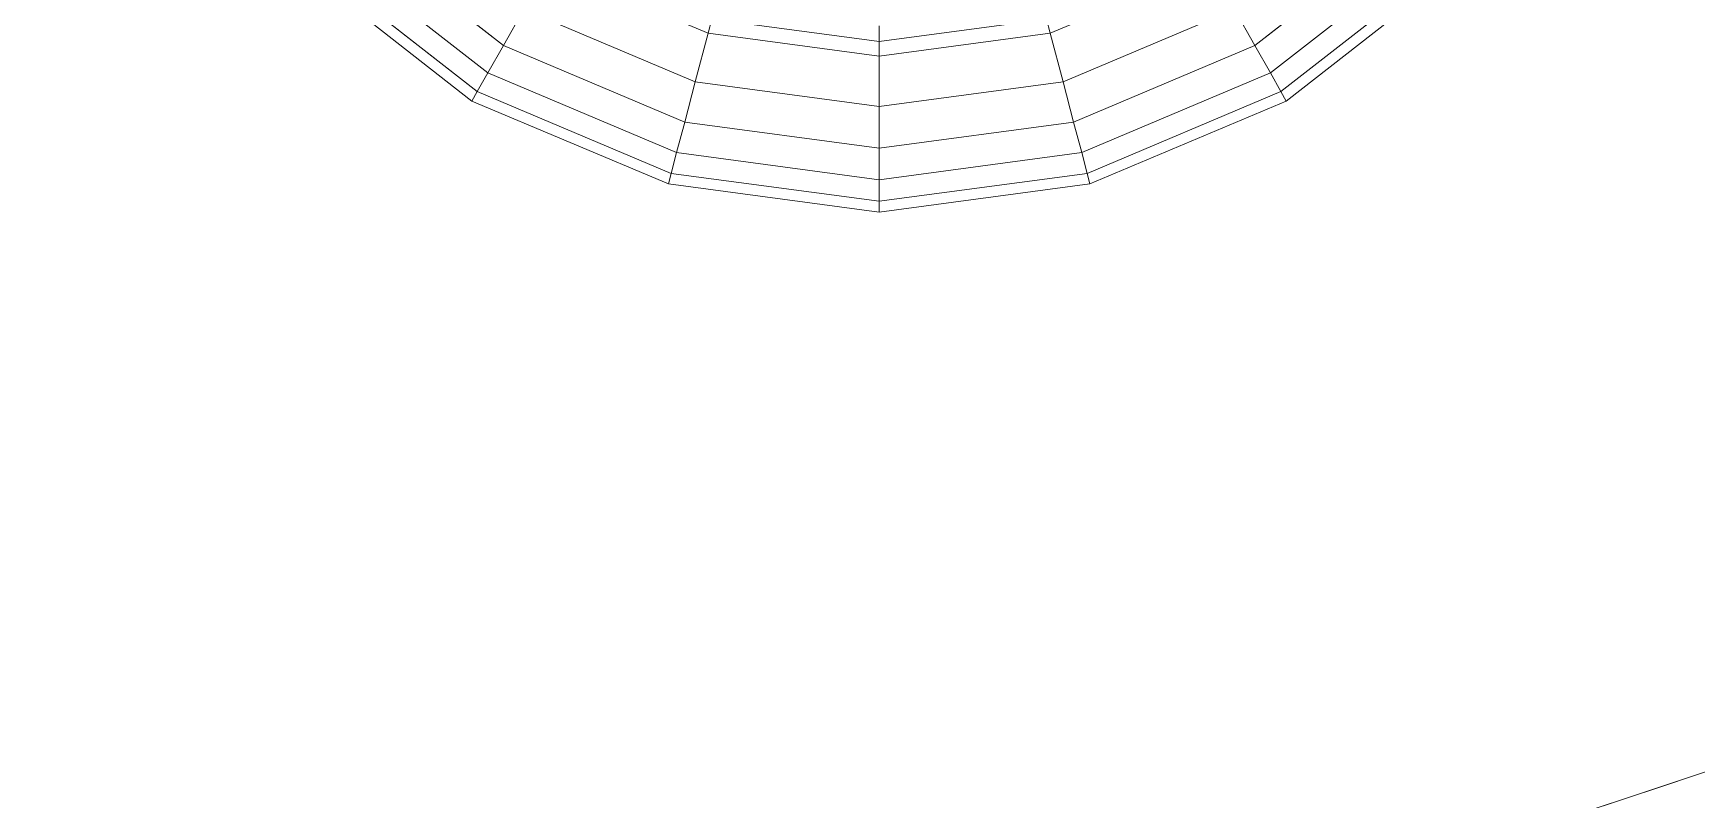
# Model space of a CAD drawing. Header units: metres. Extents: x -217 to -108, y -304 to -188.
# Drawn here: x -159.1533 to -158.743, y -243.1961 to -243.007 of the extents above; entities that cross this region are included whole.
import ezdxf

# ---------------------------------------------------------------- set-up
doc = ezdxf.new("R2010")
doc.units = ezdxf.units.M
for name, color, linetype, lineweight in [('A-WALL', 113, 'Continuous', 9), ('G-IMPT', 8, 'Continuous', 9), ('L-PLNT', 71, 'Continuous', 9)]:
    doc.layers.add(name, color=color, linetype=linetype, lineweight=lineweight)

# ---------------------------------------------------------------- blocks, each defined once
blk = doc.blocks.new('Plant_8135 - FF_Model_ID4695_1_aconitum_dwg_Group_18-V294-Nivel 3')
at = {"layer": 'G-IMPT'}
for p, q in [((15.283, 9.768), (13.271, 11.341)), ((27.011, 11.341), (24.998, 9.768)), ((15.081, 9.413), (12.986, 11.051)), ((12.986, 11.051), (15.081, 9.413)), ((27.295, 11.051), (25.2, 9.413)), ((25.2, 9.413), (27.295, 11.051)), ((14.876, 9.05), (12.696, 10.755)), ((14.876, 9.05), (12.696, 10.755)), ((14.945, 9.172), (12.793, 10.854)), ((15.866, 10.796), (17.928, 9.926)), ((24.416, 10.796), (22.353, 9.926)), ((27.488, 10.854), (25.336, 9.172)), ((27.586, 10.755), (25.405, 9.05)), ((27.586, 10.755), (25.405, 9.05)), ((15.283, 9.768), (15.546, 10.232)), ((15.546, 10.232), (17.762, 9.297)), ((17.928, 9.926), (17.976, 10.11)), ((20.141, 9.82), (17.976, 10.11)), ((22.305, 10.11), (20.141, 9.82)), ((22.353, 9.926), (22.305, 10.11)), ((24.735, 10.232), (22.519, 9.297)), ((24.998, 9.768), (24.735, 10.232)), ((17.762, 9.297), (17.928, 9.926)), ((20.141, 9.63), (17.928, 9.926)), ((20.141, 10.024), (20.141, 9.82)), ((22.353, 9.926), (20.141, 9.63)), ((22.519, 9.297), (22.353, 9.926)), ((15.081, 9.413), (15.283, 9.768)), ((15.283, 9.768), (17.626, 8.779)), ((20.141, 9.63), (20.141, 9.82)), ((24.998, 9.768), (22.655, 8.779)), ((25.2, 9.413), (24.998, 9.768)), ((20.141, 8.978), (20.141, 9.63)), ((14.945, 9.172), (15.081, 9.413)), ((15.081, 9.413), (17.522, 8.383)), ((17.522, 8.383), (15.081, 9.413)), ((17.626, 8.779), (17.762, 9.297)), ((20.141, 8.978), (17.762, 9.297)), ((22.519, 9.297), (20.141, 8.978)), ((22.655, 8.779), (22.519, 9.297)), ((25.2, 9.413), (22.759, 8.383)), ((25.2, 9.413), (22.759, 8.383)), ((25.336, 9.172), (25.2, 9.413)), ((14.876, 9.05), (14.945, 9.172)), ((14.876, 9.05), (17.416, 7.979)), ((14.945, 9.172), (17.451, 8.115)), ((25.336, 9.172), (22.83, 8.115)), ((25.405, 9.05), (22.866, 7.979)), ((25.405, 9.05), (25.336, 9.172)), ((20.141, 8.442), (20.141, 8.978)), ((17.522, 8.383), (17.626, 8.779)), ((20.141, 8.442), (17.626, 8.779)), ((22.655, 8.779), (20.141, 8.442)), ((22.759, 8.383), (22.655, 8.779)), ((20.141, 8.032), (20.141, 8.442)), ((17.451, 8.115), (17.522, 8.383)), ((20.141, 8.032), (17.522, 8.383)), ((22.759, 8.383), (20.141, 8.032)), ((22.83, 8.115), (22.759, 8.383)), ((17.416, 7.979), (17.451, 8.115)), ((20.141, 7.613), (17.416, 7.979)), ((20.141, 7.754), (17.451, 8.115)), ((22.83, 8.115), (20.141, 7.754)), ((20.141, 7.754), (20.141, 8.032)), ((22.866, 7.979), (20.141, 7.613)), ((22.866, 7.979), (22.83, 8.115)), ((20.141, 7.613), (20.141, 7.754))]:
    blk.add_line(p, q, dxfattribs=at)
at = {"layer": 'G-IMPT', "flags": 128}
for points in [[(10.951, 18.34), (10.425, 18.34), (10.756, 15.778), (10.367, 15.672), (11.378, 13.186), (11.727, 13.391), (13.271, 11.341), (13.642, 11.72), (15.546, 10.232), (15.283, 9.768), (17.626, 8.779), (17.762, 9.297)], [(27.026, 14.29), (27.21, 14.182), (25.913, 12.459), (25.763, 12.612), (24.116, 11.325), (24.222, 11.138), (22.253, 10.307), (22.305, 10.11), (20.141, 9.82), (20.141, 9.63), (17.928, 9.926)], [(15.081, 9.413), (15.283, 9.768), (13.271, 11.341), (12.986, 11.051), (11.378, 13.186)], [(28.903, 13.186), (27.295, 11.051), (27.011, 11.341), (24.998, 9.768), (25.2, 9.413)], [(14.876, 9.05), (14.945, 9.172), (12.793, 10.854), (12.696, 10.755), (11.022, 12.977)], [(22.866, 7.979), (25.405, 9.05), (25.336, 9.172), (27.488, 10.854), (27.586, 10.755), (29.259, 12.977), (29.139, 13.047)], [(22.519, 9.297), (24.735, 10.232), (24.416, 10.796), (26.186, 12.181)], [(17.928, 9.926), (17.762, 9.297), (15.546, 10.232)], [(20.141, 10.024), (20.141, 9.82), (17.976, 10.11)], [(24.735, 10.232), (24.998, 9.768), (22.655, 8.779), (22.759, 8.383), (20.141, 8.032)], [(20.141, 9.63), (22.353, 9.926), (22.305, 10.11)], [(22.353, 9.926), (22.519, 9.297), (20.141, 8.978)], [(17.762, 9.297), (20.141, 8.978), (20.141, 9.63)], [(15.081, 9.413), (14.945, 9.172), (17.451, 8.115), (17.522, 8.383)], [(20.141, 7.613), (22.866, 7.979), (22.83, 8.115), (25.336, 9.172), (25.2, 9.413)], [(20.141, 8.442), (22.655, 8.779), (22.519, 9.297)], [(20.141, 8.032), (20.141, 7.754), (17.451, 8.115), (17.416, 7.979), (14.876, 9.05)], [(20.141, 8.978), (20.141, 8.442), (17.626, 8.779), (17.522, 8.383)], [(17.522, 8.383), (20.141, 8.032), (20.141, 8.442)], [(22.759, 8.383), (22.83, 8.115), (20.141, 7.754), (20.141, 7.613), (17.416, 7.979)]]:
    blk.add_lwpolyline(points, dxfattribs=at)
blk = doc.blocks.new('Plant_8135 - FF_Model_ID4695_1_aconitum_dwg_Group_19-V295-Nivel 3')
blk.add_blockref('Plant_8135 - FF_Model_ID4695_1_aconitum_dwg_Group_18-V294-Nivel 3', (0, 0))
blk = doc.blocks.new('Plant_8135 - FF_Model_ID4695_1_aconitum_dwg-V302-Nivel 3')
at = {"xscale": 0.01907622213224961, "yscale": 0.01907622213224961, "zscale": 0.01907622213224961}
blk.add_blockref('Plant_8135 - FF_Model_ID4695_1_aconitum_dwg_Group_19-V295-Nivel 3', (-0.38845, -0.34801), dxfattribs=at)
blk = doc.blocks.new('Plant_8135 - Plant_8135-V303-Nivel 3')
blk.add_blockref('Plant_8135 - FF_Model_ID4695_1_aconitum_dwg-V302-Nivel 3', (0.00731, 0.00479))

msp = doc.modelspace()

# ---------------------------------------------------------------- linework, layer by layer
at = {"layer": 'A-WALL'}
for radius, start, end in [(4.27242, 116.38603, 292.21126), (4.27242, 122.90905, 292.21126), (4.47242, 191.92366, 292.30464)]:
    msp.add_arc((-160.10224, -239.13938), radius, start, end, dxfattribs=at)

# ---------------------------------------------------------------- block references
at = {"layer": 'L-PLNT'}
msp.add_blockref('Plant_8135 - Plant_8135-V303-Nivel 3', (-158.94775, -242.85319), dxfattribs=at)

doc.saveas('drawing.dxf')
